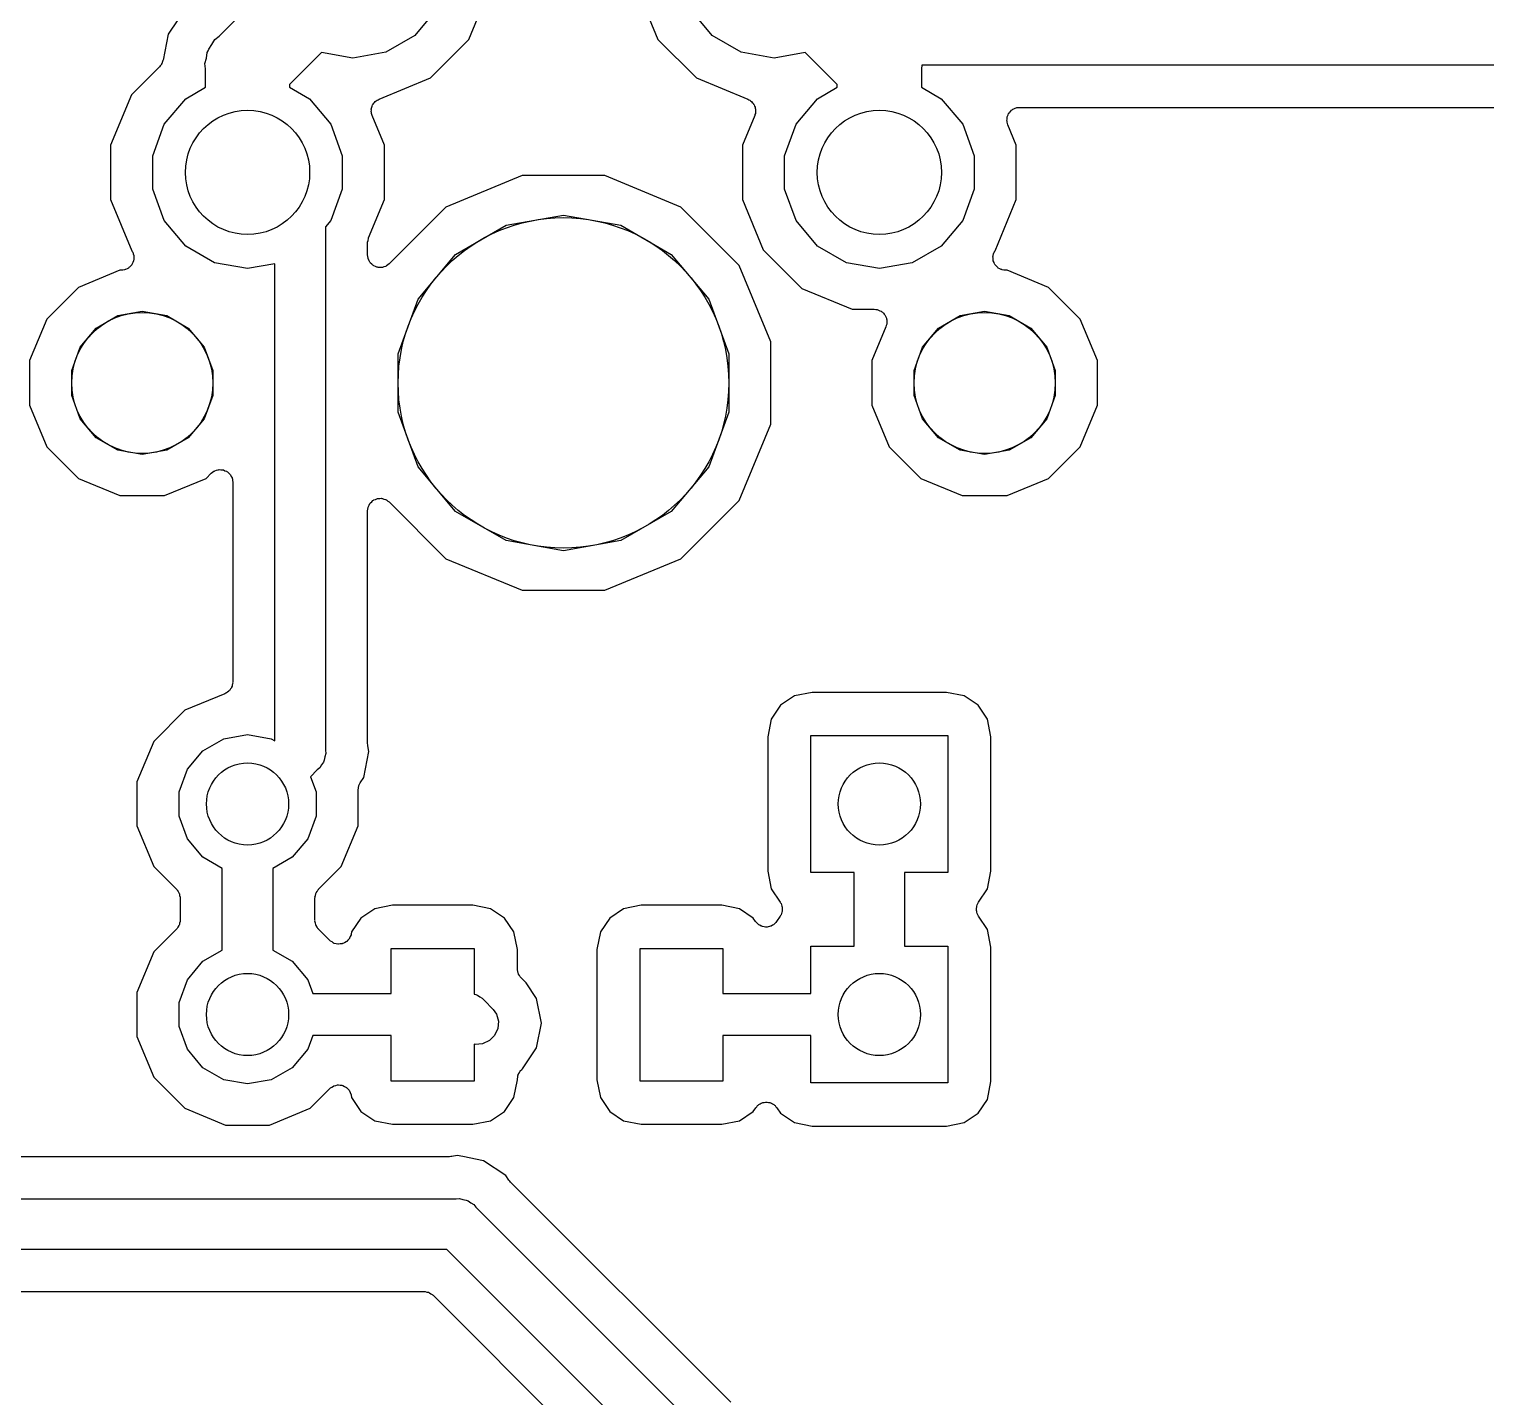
# Model space of a CAD drawing. Extents: x 24 to 196, y -189 to -31.
# Drawn here: x 142.15 to 159.71, y -76.06 to -59.56 of the extents above; entities that cross this region are included whole.
import ezdxf

# ---------------------------------------------------------------- set-up
doc = ezdxf.new("R2010")
doc.units = 0
doc.header["$MEASUREMENT"] = 0
doc.layers.add('BLACK', color=7, linetype='CONTINUOUS')

msp = doc.modelspace()

# ---------------------------------------------------------------- linework, layer by layer
at = {"layer": 'BLACK', "linetype": 'CONTINUOUS'}
for p, q in [((144.436, -59.6428), (144.967, -59.1127)), ((147.45, -59.6829), (147.701, -59.0761)), ((149.479, -59.0761), (149.73, -59.6829)), ((144.048, -59.2852), (143.823, -59.6212)), ((147.055, -59.328), (146.796, -59.6368)), ((150.384, -59.6368), (150.125, -59.328)), ((143.823, -59.6212), (143.761, -59.9323)), ((144.351, -59.7445), (144.385, -59.6861)), ((144.385, -59.6861), (144.436, -59.6428)), ((146.796, -59.6368), (146.447, -59.8383)), ((146.985, -60.1473), (147.45, -59.6829)), ((149.73, -59.6829), (150.195, -60.1473)), ((150.733, -59.8383), (150.384, -59.6368)), ((144.266, -59.9727), (144.284, -59.9076)), ((144.284, -59.9076), (144.295, -59.8412)), ((144.295, -59.8412), (144.307, -59.8216)), ((144.307, -59.8216), (144.312, -59.7997)), ((144.312, -59.7997), (144.351, -59.7445)), ((145.674, -59.842), (145.288, -60.2281)), ((146.05, -59.9083), (145.674, -59.842)), ((146.447, -59.8383), (146.05, -59.9083)), ((151.13, -59.9083), (150.733, -59.8383)), ((151.506, -59.842), (151.13, -59.9083)), ((151.892, -60.2281), (151.506, -59.842)), ((143.719, -60.0142), (143.38, -60.3524)), ((143.728, -60.0009), (143.719, -60.0142)), ((143.729, -59.9991), (143.728, -60.0005)), ((143.728, -60.0005), (143.728, -60.0009)), ((143.741, -59.9855), (143.729, -59.9991)), ((143.744, -59.9777), (143.741, -59.9855)), ((143.749, -59.9708), (143.744, -59.9777)), ((143.752, -59.9597), (143.749, -59.9708)), ((143.755, -59.9547), (143.752, -59.9597)), ((143.756, -59.9466), (143.755, -59.9547)), ((143.76, -59.9362), (143.756, -59.9466)), ((143.761, -59.9323), (143.76, -59.9362)), ((144.272, -60.0398), (144.266, -59.9727)), ((144.272, -60.2611), (144.272, -60.0398)), ((152.912, -59.9948), (152.908, -60.0398)), ((152.908, -60.0398), (152.908, -60.2611)), ((171.679, -59.9948), (152.912, -59.9948)), ((145.288, -60.2281), (145.288, -60.2611)), ((146.366, -60.4038), (146.985, -60.1473)), ((150.195, -60.1473), (150.814, -60.4038)), ((151.892, -60.2611), (151.892, -60.2281)), ((143.38, -60.3524), (143.129, -60.9593)), ((143.775, -60.7073), (144.034, -60.3986)), ((144.034, -60.3986), (144.272, -60.2611)), ((145.288, -60.2611), (145.526, -60.3986)), ((145.526, -60.3986), (145.785, -60.7073)), ((146.313, -60.4429), (146.321, -60.4323)), ((146.321, -60.4323), (146.333, -60.4251)), ((146.333, -60.4251), (146.342, -60.4161)), ((146.342, -60.4161), (146.355, -60.411)), ((146.355, -60.411), (146.366, -60.4038)), ((150.814, -60.4038), (150.825, -60.411)), ((150.825, -60.411), (150.838, -60.4161)), ((150.838, -60.4161), (150.847, -60.4251)), ((150.847, -60.4251), (150.859, -60.4323)), ((150.859, -60.4323), (150.867, -60.4429)), ((151.395, -60.7073), (151.654, -60.3986)), ((151.654, -60.3986), (151.892, -60.2611)), ((152.908, -60.2611), (153.146, -60.3986)), ((153.146, -60.3986), (153.405, -60.7073)), ((146.272, -60.5513), (146.274, -60.5381)), ((146.275, -60.5643), (146.272, -60.5513)), ((146.273, -60.5247), (146.277, -60.512)), ((146.274, -60.5381), (146.273, -60.5247)), ((146.275, -60.5776), (146.275, -60.5643)), ((146.281, -60.5899), (146.275, -60.5776)), ((146.277, -60.512), (146.279, -60.4988)), ((146.279, -60.4988), (146.285, -60.487)), ((146.283, -60.603), (146.281, -60.5899)), ((146.431, -60.9593), (146.283, -60.603)), ((146.285, -60.487), (146.289, -60.4743)), ((146.289, -60.4743), (146.297, -60.4637)), ((146.297, -60.4637), (146.303, -60.4519)), ((146.303, -60.4519), (146.313, -60.4429)), ((150.897, -60.603), (150.749, -60.9593)), ((150.867, -60.4429), (150.877, -60.4519)), ((150.877, -60.4519), (150.883, -60.4637)), ((150.883, -60.4637), (150.891, -60.4743)), ((150.891, -60.4743), (150.895, -60.487)), ((150.895, -60.487), (150.901, -60.4988)), ((150.899, -60.5899), (150.897, -60.603)), ((150.905, -60.5776), (150.899, -60.5899)), ((150.901, -60.4988), (150.903, -60.512)), ((150.903, -60.512), (150.907, -60.5247)), ((150.908, -60.5513), (150.905, -60.5643)), ((150.905, -60.5643), (150.905, -60.5776)), ((150.907, -60.5247), (150.906, -60.5381)), ((150.906, -60.5381), (150.908, -60.5513)), ((153.943, -60.6193), (153.945, -60.6094)), ((153.945, -60.6094), (153.952, -60.5946)), ((153.952, -60.5946), (153.958, -60.579)), ((153.958, -60.579), (153.964, -60.5713)), ((153.964, -60.5713), (153.969, -60.5624)), ((153.969, -60.5624), (153.981, -60.5512)), ((153.981, -60.5512), (153.992, -60.5385)), ((153.992, -60.5385), (154.001, -60.5334)), ((154.001, -60.5334), (154.008, -60.5267)), ((154.008, -60.5267), (154.023, -60.5203)), ((154.023, -60.5203), (154.038, -60.512)), ((154.038, -60.512), (154.048, -60.5102)), ((154.048, -60.5102), (154.057, -60.5064)), ((154.057, -60.5064), (154.074, -60.5057)), ((154.074, -60.5057), (154.09, -60.5028)), ((154.09, -60.5028), (163.82, -60.5028)), ((143.637, -61.0861), (143.775, -60.7073)), ((145.785, -60.7073), (145.923, -61.0861)), ((151.257, -61.0861), (151.395, -60.7073)), ((153.405, -60.7073), (153.543, -61.0861)), ((153.938, -60.6618), (153.94, -60.6454)), ((153.94, -60.6716), (153.938, -60.6618)), ((153.94, -60.6287), (153.943, -60.6193)), ((153.94, -60.6454), (153.94, -60.6287)), ((153.94, -60.6817), (153.94, -60.6716)), ((153.946, -60.6973), (153.94, -60.6817)), ((153.949, -60.7135), (153.946, -60.6973)), ((154.051, -60.9593), (153.949, -60.7135)), ((143.129, -60.9593), (143.129, -61.6161)), ((146.431, -61.6161), (146.431, -60.9593)), ((150.749, -60.9593), (150.749, -61.6161)), ((154.051, -61.6161), (154.051, -60.9593)), ((143.637, -61.4892), (143.637, -61.0861)), ((145.923, -61.0861), (145.923, -61.4892)), ((151.257, -61.4892), (151.257, -61.0861)), ((153.543, -61.0861), (153.543, -61.4892)), ((143.775, -61.868), (143.637, -61.4892)), ((145.923, -61.4892), (145.785, -61.868)), ((148.092, -61.3258), (147.173, -61.7067)), ((149.088, -61.3258), (148.092, -61.3258)), ((150.007, -61.7067), (149.088, -61.3258)), ((151.395, -61.868), (151.257, -61.4892)), ((153.543, -61.4892), (153.405, -61.868)), ((143.129, -61.6161), (143.385, -62.2336)), ((146.239, -62.0786), (146.431, -61.6161)), ((150.749, -61.6161), (151, -62.2229)), ((153.795, -62.2336), (154.051, -61.6161)), ((147.173, -61.7067), (146.488, -62.3915)), ((147.898, -61.9251), (148.59, -61.803)), ((148.59, -61.803), (149.282, -61.9251)), ((150.711, -62.4104), (150.007, -61.7067)), ((144.034, -62.1768), (143.775, -61.868)), ((145.785, -61.868), (145.72, -61.9458)), ((145.72, -61.9458), (145.72, -68.2594)), ((147.289, -62.2767), (147.898, -61.9251)), ((149.282, -61.9251), (149.891, -62.2767)), ((151.654, -62.1768), (151.395, -61.868)), ((153.405, -61.868), (153.146, -62.1768)), ((144.383, -62.3783), (144.034, -62.1768)), ((146.228, -62.1303), (146.233, -62.1077)), ((146.228, -62.1336), (146.228, -62.1303)), ((146.228, -62.1369), (146.228, -62.1336)), ((146.228, -62.2837), (146.228, -62.1369)), ((146.233, -62.1077), (146.237, -62.0848)), ((146.237, -62.0848), (146.239, -62.0819)), ((146.239, -62.0819), (146.239, -62.0786)), ((152.003, -62.3783), (151.654, -62.1768)), ((153.146, -62.1768), (152.797, -62.3783)), ((143.385, -62.2336), (143.39, -62.2402)), ((143.39, -62.2402), (143.393, -62.2465)), ((143.393, -62.2465), (143.396, -62.252)), ((143.396, -62.252), (143.402, -62.2712)), ((143.406, -62.3558), (143.397, -62.3738)), ((143.402, -62.2712), (143.408, -62.2899)), ((143.408, -62.3428), (143.406, -62.3491)), ((143.406, -62.3491), (143.406, -62.3558)), ((143.408, -62.2899), (143.408, -62.2966)), ((143.408, -62.2966), (143.41, -62.3031)), ((143.41, -62.3031), (143.408, -62.3229)), ((143.408, -62.3229), (143.408, -62.3428)), ((146.231, -62.3033), (146.228, -62.2837)), ((146.233, -62.3232), (146.231, -62.3033)), ((146.236, -62.3292), (146.233, -62.3232)), ((146.237, -62.3358), (146.236, -62.3292)), ((146.247, -62.3531), (146.237, -62.3358)), ((146.255, -62.3711), (146.247, -62.3531)), ((146.837, -62.8153), (147.289, -62.2767)), ((149.891, -62.2767), (150.343, -62.8153)), ((151, -62.2229), (151.465, -62.6873)), ((153.77, -62.3031), (153.772, -62.2966)), ((153.772, -62.3229), (153.77, -62.3031)), ((153.772, -62.2899), (153.778, -62.2712)), ((153.772, -62.2966), (153.772, -62.2899)), ((153.772, -62.3428), (153.772, -62.3229)), ((153.774, -62.3491), (153.772, -62.3428)), ((153.774, -62.3558), (153.774, -62.3491)), ((153.783, -62.3738), (153.774, -62.3558)), ((153.778, -62.2712), (153.784, -62.252)), ((153.784, -62.252), (153.787, -62.2465)), ((153.787, -62.2465), (153.79, -62.2402)), ((153.79, -62.2402), (153.795, -62.2336)), ((143.24, -62.4688), (142.74, -62.6756)), ((143.258, -62.4688), (143.24, -62.4688)), ((143.278, -62.4653), (143.258, -62.4688)), ((143.298, -62.4636), (143.278, -62.4653)), ((143.304, -62.4607), (143.298, -62.4636)), ((143.31, -62.4596), (143.304, -62.4607)), ((143.328, -62.4496), (143.31, -62.4596)), ((143.346, -62.4412), (143.328, -62.4496)), ((143.35, -62.4365), (143.346, -62.4412)), ((143.356, -62.4331), (143.35, -62.4365)), ((143.369, -62.4179), (143.356, -62.4331)), ((143.383, -62.4038), (143.369, -62.4179)), ((143.386, -62.3977), (143.383, -62.4038)), ((143.39, -62.3926), (143.386, -62.3977)), ((143.397, -62.3738), (143.39, -62.3926)), ((144.78, -62.4483), (144.383, -62.3783)), ((145.11, -62.3901), (144.78, -62.4483)), ((145.11, -68.1451), (145.11, -62.3901)), ((146.26, -62.3759), (146.255, -62.3711)), ((146.263, -62.3817), (146.26, -62.3759)), ((146.279, -62.3945), (146.263, -62.3817)), ((146.293, -62.4086), (146.279, -62.3945)), ((146.299, -62.4114), (146.293, -62.4086)), ((146.304, -62.4157), (146.299, -62.4114)), ((146.323, -62.4225), (146.304, -62.4157)), ((146.341, -62.4309), (146.323, -62.4225)), ((146.347, -62.4315), (146.341, -62.4309)), ((146.354, -62.4338), (146.347, -62.4315)), ((146.374, -62.4338), (146.354, -62.4338)), ((146.393, -62.4355), (146.374, -62.4338)), ((146.4, -62.4338), (146.393, -62.4355)), ((146.407, -62.4338), (146.4, -62.4338)), ((146.425, -62.427), (146.407, -62.4338)), ((146.445, -62.4218), (146.425, -62.427)), ((146.45, -62.418), (146.445, -62.4218)), ((146.456, -62.4157), (146.45, -62.418)), ((146.472, -62.4029), (146.456, -62.4157)), ((146.488, -62.3915), (146.472, -62.4029)), ((151.092, -63.33), (150.711, -62.4104)), ((152.4, -62.4483), (152.003, -62.3783)), ((152.797, -62.3783), (152.4, -62.4483)), ((153.79, -62.3926), (153.783, -62.3738)), ((153.794, -62.3977), (153.79, -62.3926)), ((153.797, -62.4038), (153.794, -62.3977)), ((153.811, -62.4179), (153.797, -62.4038)), ((153.824, -62.4331), (153.811, -62.4179)), ((153.83, -62.4365), (153.824, -62.4331)), ((153.834, -62.4412), (153.83, -62.4365)), ((153.852, -62.4496), (153.834, -62.4412)), ((153.87, -62.4596), (153.852, -62.4496)), ((153.876, -62.4607), (153.87, -62.4596)), ((153.882, -62.4636), (153.876, -62.4607)), ((153.902, -62.4653), (153.882, -62.4636)), ((153.922, -62.4688), (153.902, -62.4653)), ((153.94, -62.4688), (153.922, -62.4688)), ((154.44, -62.6756), (153.94, -62.4688)), ((142.74, -62.6756), (142.358, -63.0579)), ((151.465, -62.6873), (152.072, -62.9387)), ((154.822, -63.0579), (154.44, -62.6756)), ((146.596, -63.4761), (146.837, -62.8153)), ((150.343, -62.8153), (150.584, -63.4761)), ((142.358, -63.0579), (142.151, -63.5574)), ((142.955, -63.1658), (143.214, -63.0157)), ((143.214, -63.0157), (143.51, -62.9636)), ((143.51, -62.9636), (143.806, -63.0157)), ((143.806, -63.0157), (144.065, -63.1658)), ((152.072, -62.9387), (152.339, -62.9387)), ((152.339, -62.9387), (152.356, -62.9415)), ((152.356, -62.9415), (152.372, -62.9423)), ((152.372, -62.9423), (152.382, -62.9461)), ((152.382, -62.9461), (152.391, -62.9479)), ((152.391, -62.9479), (152.406, -62.9562)), ((152.406, -62.9562), (152.421, -62.9625)), ((152.421, -62.9625), (152.429, -62.9693)), ((152.429, -62.9693), (152.437, -62.9743)), ((152.437, -62.9743), (152.448, -62.9871)), ((152.448, -62.9871), (152.46, -62.9983)), ((152.46, -62.9983), (152.465, -63.0072)), ((152.465, -63.0072), (152.471, -63.0149)), ((152.471, -63.0149), (152.477, -63.0305)), ((152.477, -63.0305), (152.485, -63.0452)), ((152.485, -63.0452), (152.486, -63.0552)), ((152.486, -63.0552), (152.489, -63.0646)), ((152.489, -63.0646), (152.489, -63.0812)), ((153.115, -63.1658), (153.374, -63.0157)), ((153.374, -63.0157), (153.67, -62.9636)), ((153.67, -62.9636), (153.966, -63.0157)), ((153.966, -63.0157), (154.225, -63.1658)), ((155.029, -63.5574), (154.822, -63.0579)), ((142.762, -63.3956), (142.955, -63.1658)), ((144.065, -63.1658), (144.258, -63.3956)), ((152.48, -63.1494), (152.311, -63.5574)), ((152.484, -63.1332), (152.48, -63.1494)), ((152.489, -63.1175), (152.484, -63.1332)), ((152.489, -63.0812), (152.492, -63.0977)), ((152.492, -63.0977), (152.489, -63.1075)), ((152.489, -63.1075), (152.489, -63.1175)), ((152.922, -63.3956), (153.115, -63.1658)), ((154.225, -63.1658), (154.418, -63.3956)), ((142.659, -63.6776), (142.762, -63.3956)), ((144.258, -63.3956), (144.361, -63.6776)), ((151.092, -64.3253), (151.092, -63.33)), ((152.819, -63.6776), (152.922, -63.3956)), ((154.418, -63.3956), (154.521, -63.6776)), ((142.151, -63.5574), (142.151, -64.098)), ((146.596, -64.1792), (146.596, -63.4761)), ((150.584, -63.4761), (150.584, -64.1792)), ((152.311, -63.5574), (152.311, -64.098)), ((155.029, -64.098), (155.029, -63.5574)), ((142.659, -63.9777), (142.659, -63.6776)), ((144.361, -63.6776), (144.361, -63.9777)), ((152.819, -63.9777), (152.819, -63.6776)), ((154.521, -63.6776), (154.521, -63.9777)), ((142.151, -64.098), (142.358, -64.5974)), ((142.762, -64.2597), (142.659, -63.9777)), ((144.361, -63.9777), (144.258, -64.2597)), ((152.311, -64.098), (152.518, -64.5974)), ((152.922, -64.2597), (152.819, -63.9777)), ((154.521, -63.9777), (154.418, -64.2597)), ((154.822, -64.5974), (155.029, -64.098)), ((142.955, -64.4895), (142.762, -64.2597)), ((144.258, -64.2597), (144.065, -64.4895)), ((146.837, -64.84), (146.596, -64.1792)), ((150.584, -64.1792), (150.343, -64.84)), ((153.115, -64.4895), (152.922, -64.2597)), ((154.418, -64.2597), (154.225, -64.4895)), ((150.711, -65.2449), (151.092, -64.3253)), ((142.358, -64.5974), (142.74, -64.9797)), ((143.214, -64.6396), (142.955, -64.4895)), ((143.51, -64.6917), (143.214, -64.6396)), ((143.806, -64.6396), (143.51, -64.6917)), ((144.065, -64.4895), (143.806, -64.6396)), ((152.518, -64.5974), (152.9, -64.9797)), ((153.374, -64.6396), (153.115, -64.4895)), ((153.67, -64.6917), (153.374, -64.6396)), ((153.966, -64.6396), (153.67, -64.6917)), ((154.225, -64.4895), (153.966, -64.6396)), ((154.44, -64.9797), (154.822, -64.5974)), ((142.74, -64.9797), (143.24, -65.1866)), ((143.78, -65.1866), (144.28, -64.9797)), ((144.28, -64.9797), (144.342, -64.9174)), ((144.342, -64.9174), (144.358, -64.906)), ((144.358, -64.906), (144.374, -64.8932)), ((144.374, -64.8932), (144.38, -64.8909)), ((144.38, -64.8909), (144.385, -64.887)), ((144.385, -64.887), (144.405, -64.8819)), ((144.405, -64.8819), (144.423, -64.8751)), ((144.423, -64.8751), (144.43, -64.8751)), ((144.43, -64.8751), (144.437, -64.8733)), ((144.437, -64.8733), (144.456, -64.8751)), ((144.456, -64.8751), (144.476, -64.8751)), ((144.476, -64.8751), (144.483, -64.8774)), ((144.483, -64.8774), (144.489, -64.878)), ((144.489, -64.878), (144.507, -64.8864)), ((144.507, -64.8864), (144.526, -64.8932)), ((144.526, -64.8932), (144.531, -64.8975)), ((144.531, -64.8975), (144.537, -64.9003)), ((144.537, -64.9003), (144.551, -64.9144)), ((144.551, -64.9144), (144.567, -64.9272)), ((144.567, -64.9272), (144.57, -64.933)), ((144.57, -64.933), (144.575, -64.9377)), ((144.575, -64.9377), (144.583, -64.9558)), ((144.583, -64.9558), (144.593, -64.973)), ((144.593, -64.973), (144.594, -64.9796)), ((144.594, -64.9796), (144.597, -64.9857)), ((144.597, -64.9857), (144.599, -65.0056)), ((147.289, -65.3786), (146.837, -64.84)), ((150.343, -64.84), (149.891, -65.3786)), ((152.9, -64.9797), (153.4, -65.1866)), ((153.94, -65.1866), (154.44, -64.9797)), ((144.599, -65.0056), (144.602, -65.0252)), ((144.602, -65.0252), (144.602, -67.4361)), ((143.24, -65.1866), (143.78, -65.1866)), ((146.228, -65.3716), (146.231, -65.352)), ((146.231, -65.352), (146.233, -65.3322)), ((146.233, -65.3322), (146.236, -65.3261)), ((146.236, -65.3261), (146.237, -65.3195)), ((146.237, -65.3195), (146.247, -65.3022)), ((146.247, -65.3022), (146.255, -65.2842)), ((146.255, -65.2842), (146.26, -65.2795)), ((146.26, -65.2795), (146.263, -65.2736)), ((146.263, -65.2736), (146.279, -65.2608)), ((146.279, -65.2608), (146.293, -65.2468)), ((146.293, -65.2468), (146.299, -65.2439)), ((146.299, -65.2439), (146.304, -65.2396)), ((146.304, -65.2396), (146.323, -65.2328)), ((146.323, -65.2328), (146.341, -65.2244)), ((146.341, -65.2244), (146.347, -65.2238)), ((146.347, -65.2238), (146.354, -65.2215)), ((146.354, -65.2215), (146.374, -65.2215)), ((146.374, -65.2215), (146.393, -65.2198)), ((146.393, -65.2198), (146.4, -65.2215)), ((146.4, -65.2215), (146.407, -65.2215)), ((146.407, -65.2215), (146.425, -65.2283)), ((146.425, -65.2283), (146.445, -65.2335)), ((146.445, -65.2335), (146.45, -65.2373)), ((146.45, -65.2373), (146.456, -65.2396)), ((146.456, -65.2396), (146.472, -65.2524)), ((146.472, -65.2524), (146.488, -65.2638)), ((146.488, -65.2638), (147.173, -65.9487)), ((150.007, -65.9487), (150.711, -65.2449)), ((153.4, -65.1866), (153.94, -65.1866)), ((146.228, -68.1776), (146.228, -65.3716)), ((147.898, -65.7302), (147.289, -65.3786)), ((149.891, -65.3786), (149.282, -65.7302)), ((148.59, -65.8523), (147.898, -65.7302)), ((149.282, -65.7302), (148.59, -65.8523)), ((147.173, -65.9487), (148.092, -66.3296)), ((149.088, -66.3296), (150.007, -65.9487)), ((148.092, -66.3296), (149.088, -66.3296)), ((144.601, -67.456), (144.596, -67.4719)), ((144.602, -67.4361), (144.6, -67.446)), ((144.6, -67.446), (144.601, -67.456)), ((144.508, -67.5769), (144.025, -67.7772)), ((144.517, -67.5715), (144.508, -67.5769)), ((144.526, -67.5681), (144.517, -67.5715)), ((144.539, -67.5574), (144.526, -67.5681)), ((144.553, -67.5485), (144.539, -67.5574)), ((144.559, -67.5405), (144.553, -67.5485)), ((144.567, -67.5341), (144.559, -67.5405)), ((144.575, -67.5197), (144.567, -67.5341)), ((144.585, -67.5065), (144.575, -67.5197)), ((144.588, -67.4969), (144.585, -67.5065)), ((144.593, -67.4882), (144.588, -67.4969)), ((144.596, -67.4719), (144.593, -67.4882)), ((151.376, -67.6036), (151.208, -67.7159)), ((151.59, -67.5612), (151.376, -67.6036)), ((153.21, -67.5612), (151.59, -67.5612)), ((153.424, -67.6036), (153.21, -67.5612)), ((153.592, -67.7159), (153.424, -67.6036)), ((144.025, -67.7772), (143.65, -68.1523)), ((151.208, -67.7159), (151.096, -67.8839)), ((153.704, -67.8839), (153.592, -67.7159)), ((151.096, -67.8839), (151.054, -68.0972)), ((153.746, -68.0972), (153.704, -67.8839)), ((143.65, -68.1523), (143.446, -68.6424)), ((144.241, -68.2655), (144.493, -68.12)), ((144.493, -68.12), (144.78, -68.0694)), ((144.78, -68.0694), (145.067, -68.12)), ((145.067, -68.12), (145.11, -68.1451)), ((151.054, -68.0972), (151.054, -69.7181)), ((151.575, -69.7332), (151.575, -68.0822)), ((151.575, -68.0822), (153.225, -68.0822)), ((153.225, -68.0822), (153.225, -69.7332)), ((153.746, -69.7181), (153.746, -68.0972)), ((144.054, -68.4885), (144.241, -68.2655)), ((145.713, -68.3387), (145.706, -68.3785)), ((145.723, -68.2996), (145.713, -68.3387)), ((145.72, -68.2594), (145.723, -68.2996)), ((146.181, -68.5898), (146.244, -68.2727)), ((146.23, -68.1924), (146.228, -68.1776)), ((146.231, -68.2073), (146.23, -68.1924)), ((146.244, -68.2727), (146.231, -68.2073)), ((143.954, -68.7621), (144.054, -68.4885)), ((145.621, -68.4976), (145.539, -68.5796)), ((145.652, -68.4716), (145.621, -68.4976)), ((145.672, -68.4366), (145.652, -68.4716)), ((145.696, -68.4035), (145.672, -68.4366)), ((145.699, -68.3903), (145.696, -68.4035)), ((145.706, -68.3785), (145.699, -68.3903)), ((143.446, -68.6424), (143.446, -69.1729)), ((145.539, -68.5796), (145.606, -68.7621)), ((146.118, -68.7003), (146.121, -68.6926)), ((146.121, -68.6926), (146.123, -68.6844)), ((146.123, -68.6844), (146.132, -68.6686)), ((146.132, -68.6686), (146.139, -68.6518)), ((146.139, -68.6518), (146.181, -68.5898)), ((143.954, -69.0532), (143.954, -68.7621)), ((145.606, -68.7621), (145.606, -69.0532)), ((146.113, -68.7365), (146.117, -68.7185)), ((146.113, -69.1729), (146.113, -68.7365)), ((146.117, -68.7185), (146.118, -68.7003)), ((143.446, -69.1729), (143.65, -69.663)), ((144.054, -69.3268), (143.954, -69.0532)), ((145.606, -69.0532), (145.506, -69.3268)), ((145.91, -69.663), (146.113, -69.1729)), ((144.241, -69.5498), (144.054, -69.3268)), ((145.506, -69.3268), (145.319, -69.5498)), ((144.475, -69.6849), (144.241, -69.5498)), ((145.319, -69.5498), (145.085, -69.6849)), ((143.65, -69.663), (143.923, -69.9361)), ((144.475, -70.6704), (144.475, -69.6849)), ((145.085, -69.6849), (145.085, -70.6704)), ((145.637, -69.9361), (145.91, -69.663)), ((151.054, -69.7181), (151.096, -69.9314)), ((152.095, -69.7332), (151.575, -69.7332)), ((152.095, -70.6222), (152.095, -69.7332)), ((153.225, -69.7332), (152.705, -69.7332)), ((152.705, -69.7332), (152.705, -70.6222)), ((153.704, -69.9314), (153.746, -69.7181)), ((143.923, -69.9361), (143.926, -69.9416)), ((143.926, -69.9416), (143.932, -69.9459)), ((143.932, -69.9459), (143.942, -69.9631)), ((143.942, -69.9631), (143.953, -69.9794)), ((143.953, -69.9794), (143.955, -69.9859)), ((143.955, -69.9859), (143.958, -69.9917)), ((143.958, -69.9917), (143.961, -70.0113)), ((143.961, -70.0113), (143.967, -70.0306)), ((143.967, -70.0306), (143.966, -70.0372)), ((143.966, -70.0372), (143.967, -70.0438)), ((143.967, -70.0438), (143.967, -70.3115)), ((145.593, -70.0306), (145.599, -70.0113)), ((145.594, -70.0372), (145.593, -70.0306)), ((145.593, -70.0438), (145.594, -70.0372)), ((145.593, -70.3115), (145.593, -70.0438)), ((145.599, -70.0113), (145.602, -69.9917)), ((145.602, -69.9917), (145.605, -69.9859)), ((145.605, -69.9859), (145.607, -69.9794)), ((145.607, -69.9794), (145.618, -69.9631)), ((145.618, -69.9631), (145.628, -69.9459)), ((145.628, -69.9459), (145.634, -69.9416)), ((145.634, -69.9416), (145.637, -69.9361)), ((151.096, -69.9314), (151.204, -70.093)), ((151.204, -70.093), (151.208, -70.1022)), ((153.592, -70.1022), (153.596, -70.093)), ((153.596, -70.093), (153.704, -69.9314)), ((146.316, -70.1717), (146.148, -70.284)), ((146.529, -70.1293), (146.316, -70.1717)), ((147.499, -70.1293), (146.529, -70.1293)), ((147.712, -70.1717), (147.499, -70.1293)), ((147.88, -70.284), (147.712, -70.1717)), ((149.316, -70.1717), (149.148, -70.284)), ((149.529, -70.1293), (149.316, -70.1717)), ((150.499, -70.1293), (149.529, -70.1293)), ((150.712, -70.1717), (150.499, -70.1293)), ((150.88, -70.284), (150.712, -70.1717)), ((151.204, -70.2623), (151.161, -70.3259)), ((151.208, -70.2531), (151.204, -70.2623)), ((151.208, -70.1022), (151.214, -70.1103)), ((151.214, -70.2451), (151.208, -70.2531)), ((151.214, -70.1103), (151.219, -70.1262)), ((151.219, -70.2291), (151.214, -70.2451)), ((151.219, -70.1262), (151.225, -70.1414)), ((151.225, -70.2139), (151.219, -70.2291)), ((151.225, -70.1414), (151.226, -70.1514)), ((151.226, -70.2039), (151.225, -70.2139)), ((151.226, -70.1514), (151.229, -70.1611)), ((151.229, -70.1943), (151.226, -70.2039)), ((151.229, -70.1611), (151.228, -70.1777)), ((151.228, -70.1777), (151.229, -70.1943)), ((153.571, -70.1611), (153.574, -70.1514)), ((153.572, -70.1777), (153.571, -70.1611)), ((153.571, -70.1943), (153.572, -70.1777)), ((153.574, -70.2039), (153.571, -70.1943)), ((153.574, -70.1514), (153.575, -70.1414)), ((153.575, -70.2139), (153.574, -70.2039)), ((153.575, -70.1414), (153.581, -70.1262)), ((153.581, -70.2291), (153.575, -70.2139)), ((153.581, -70.1262), (153.586, -70.1103)), ((153.586, -70.2451), (153.581, -70.2291)), ((153.586, -70.1103), (153.592, -70.1022)), ((153.592, -70.2532), (153.586, -70.2451)), ((153.596, -70.2623), (153.592, -70.2532)), ((153.704, -70.4239), (153.596, -70.2623)), ((143.923, -70.4192), (143.65, -70.6923)), ((143.926, -70.4137), (143.923, -70.4192)), ((143.932, -70.4094), (143.926, -70.4137)), ((143.941, -70.3922), (143.932, -70.4094)), ((143.953, -70.3759), (143.941, -70.3922)), ((143.955, -70.3694), (143.953, -70.3759)), ((143.958, -70.3636), (143.955, -70.3694)), ((143.961, -70.344), (143.958, -70.3636)), ((143.967, -70.3248), (143.961, -70.344)), ((143.967, -70.3115), (143.966, -70.3181)), ((143.966, -70.3181), (143.967, -70.3248)), ((145.594, -70.3181), (145.593, -70.3115)), ((145.593, -70.3248), (145.594, -70.3181)), ((145.599, -70.344), (145.593, -70.3248)), ((145.602, -70.3636), (145.599, -70.344)), ((145.605, -70.3694), (145.602, -70.3636)), ((145.607, -70.3759), (145.605, -70.3694)), ((145.618, -70.3922), (145.607, -70.3759)), ((145.628, -70.4094), (145.618, -70.3922)), ((145.634, -70.4137), (145.628, -70.4094)), ((145.637, -70.4192), (145.634, -70.4137)), ((145.773, -70.5549), (145.637, -70.4192)), ((146.148, -70.284), (146.035, -70.452)), ((147.992, -70.452), (147.88, -70.284)), ((149.148, -70.284), (149.035, -70.452)), ((150.908, -70.3259), (150.88, -70.284)), ((150.92, -70.3379), (150.908, -70.3259)), ((150.929, -70.3513), (150.92, -70.3379)), ((150.938, -70.3569), (150.929, -70.3513)), ((150.945, -70.3641), (150.938, -70.3569)), ((150.96, -70.3715), (150.945, -70.3641)), ((150.973, -70.3807), (150.96, -70.3715)), ((150.983, -70.3831), (150.973, -70.3807)), ((150.992, -70.3875), (150.983, -70.3831)), ((151.009, -70.3893), (150.992, -70.3875)), ((151.025, -70.3933), (151.009, -70.3893)), ((151.035, -70.3922), (151.025, -70.3933)), ((151.045, -70.3933), (151.035, -70.3922)), ((151.061, -70.3893), (151.045, -70.3933)), ((151.077, -70.3875), (151.061, -70.3893)), ((151.086, -70.3831), (151.077, -70.3875)), ((151.096, -70.3807), (151.086, -70.3831)), ((151.11, -70.3715), (151.096, -70.3807)), ((151.125, -70.3641), (151.11, -70.3715)), ((151.132, -70.3569), (151.125, -70.3641)), ((151.14, -70.3513), (151.132, -70.3569)), ((151.15, -70.3379), (151.14, -70.3513)), ((151.161, -70.3259), (151.15, -70.3379)), ((153.746, -70.6372), (153.704, -70.4239)), ((145.777, -70.5578), (145.773, -70.5549)), ((145.78, -70.5617), (145.777, -70.5578)), ((145.799, -70.5729), (145.78, -70.5617)), ((145.816, -70.5853), (145.799, -70.5729)), ((145.821, -70.5866), (145.816, -70.5853)), ((145.826, -70.5892), (145.821, -70.5866)), ((145.847, -70.5934), (145.826, -70.5892)), ((145.868, -70.599), (145.847, -70.5934)), ((145.873, -70.5985), (145.868, -70.599)), ((145.878, -70.5995), (145.873, -70.5985)), ((145.899, -70.5962), (145.878, -70.5995)), ((145.92, -70.5943), (145.899, -70.5962)), ((145.925, -70.5922), (145.92, -70.5943)), ((145.93, -70.5914), (145.925, -70.5922)), ((145.949, -70.5811), (145.93, -70.5914)), ((145.968, -70.572), (145.949, -70.5811)), ((145.972, -70.5684), (145.968, -70.572)), ((145.976, -70.566), (145.972, -70.5684)), ((145.99, -70.5498), (145.976, -70.566)), ((146.006, -70.5345), (145.99, -70.5498)), ((146.008, -70.53), (146.006, -70.5345)), ((146.011, -70.5262), (146.008, -70.53)), ((146.019, -70.5061), (146.011, -70.5262)), ((146.028, -70.4866), (146.019, -70.5061)), ((146.029, -70.4816), (146.028, -70.4866)), ((146.03, -70.4769), (146.029, -70.4816)), ((146.035, -70.452), (146.03, -70.4769)), ((148.035, -70.6652), (147.992, -70.452)), ((149.035, -70.452), (148.993, -70.6652)), ((151.575, -71.1937), (151.575, -70.6222)), ((151.575, -70.6222), (152.095, -70.6222)), ((152.705, -70.6222), (153.225, -70.6222)), ((153.225, -70.6222), (153.225, -72.2732)), ((143.65, -70.6923), (143.446, -71.1824)), ((144.241, -70.8055), (144.475, -70.6704)), ((145.085, -70.6704), (145.319, -70.8055)), ((146.514, -71.1937), (146.514, -70.6502)), ((146.514, -70.6502), (147.514, -70.6502)), ((147.514, -70.6502), (147.514, -71.202)), ((148.035, -70.8972), (148.035, -70.6652)), ((148.993, -70.6652), (148.993, -72.2352)), ((149.514, -72.2502), (149.514, -70.6502)), ((149.514, -70.6502), (150.514, -70.6502)), ((150.514, -70.6502), (150.514, -71.1937)), ((153.746, -72.2581), (153.746, -70.6372)), ((144.054, -71.0285), (144.241, -70.8055)), ((145.319, -70.8055), (145.506, -71.0285)), ((148.036, -70.9038), (148.035, -70.8972)), ((148.035, -70.9105), (148.036, -70.9038)), ((148.04, -70.9297), (148.035, -70.9105)), ((148.044, -70.9493), (148.04, -70.9297)), ((148.047, -70.9551), (148.044, -70.9493)), ((148.049, -70.9616), (148.047, -70.9551)), ((148.06, -70.9779), (148.049, -70.9616)), ((143.954, -71.3021), (144.054, -71.0285)), ((145.506, -71.0285), (145.566, -71.1937)), ((148.07, -70.9951), (148.06, -70.9779)), ((148.076, -70.9995), (148.07, -70.9951)), ((148.079, -71.0049), (148.076, -70.9995)), ((148.14, -71.0661), (148.079, -71.0049)), ((148.266, -71.2545), (148.14, -71.0661)), ((143.446, -71.1824), (143.446, -71.7129)), ((143.954, -71.5932), (143.954, -71.3021)), ((145.566, -71.1937), (146.514, -71.1937)), ((147.514, -71.202), (147.533, -71.2053)), ((147.533, -71.2053), (147.543, -71.211)), ((147.543, -71.211), (147.553, -71.2139)), ((147.553, -71.2139), (147.581, -71.2332)), ((147.581, -71.2332), (147.61, -71.2501)), ((147.61, -71.2501), (147.632, -71.2759)), ((147.632, -71.2759), (147.744, -71.3879)), ((148.326, -71.5518), (148.266, -71.2545)), ((150.514, -71.1937), (151.575, -71.1937)), ((147.744, -71.3879), (147.782, -71.4428)), ((147.782, -71.4428), (147.806, -71.5293)), ((144.054, -71.8668), (143.954, -71.5932)), ((147.798, -71.6186), (147.76, -71.6997)), ((147.806, -71.5293), (147.798, -71.6186)), ((148.266, -71.8491), (148.326, -71.5518)), ((143.446, -71.7129), (143.65, -72.203)), ((145.566, -71.7017), (145.506, -71.8668)), ((146.514, -71.7017), (145.566, -71.7017)), ((146.514, -72.2502), (146.514, -71.7017)), ((147.526, -71.8087), (147.514, -71.8054)), ((147.514, -71.8054), (147.514, -72.2502)), ((147.615, -71.8009), (147.526, -71.8087)), ((147.697, -71.7631), (147.615, -71.8009)), ((147.76, -71.6997), (147.697, -71.7631)), ((148.096, -72.1048), (148.266, -71.8491)), ((151.575, -71.7017), (150.514, -71.7017)), ((150.514, -71.7017), (150.514, -72.2502)), ((151.575, -72.2732), (151.575, -71.7017)), ((144.241, -72.0898), (144.054, -71.8668)), ((145.506, -71.8668), (145.319, -72.0898)), ((143.65, -72.203), (144.025, -72.5781)), ((144.493, -72.2353), (144.241, -72.0898)), ((145.319, -72.0898), (145.067, -72.2353)), ((148.035, -72.2249), (148.038, -72.2037)), ((148.038, -72.2037), (148.041, -72.1822)), ((148.041, -72.1822), (148.043, -72.1777)), ((148.043, -72.1777), (148.044, -72.1728)), ((148.044, -72.1728), (148.055, -72.1541)), ((148.055, -72.1541), (148.064, -72.1348)), ((148.064, -72.1348), (148.068, -72.1313)), ((148.068, -72.1313), (148.07, -72.1269)), ((148.07, -72.1269), (148.087, -72.1131)), ((148.087, -72.1131), (148.096, -72.1048)), ((144.78, -72.2859), (144.493, -72.2353)), ((145.067, -72.2353), (144.78, -72.2859)), ((145.535, -72.5781), (145.772, -72.3413)), ((145.772, -72.3413), (145.776, -72.3384)), ((145.776, -72.3384), (145.78, -72.3344)), ((145.78, -72.3344), (145.798, -72.3233)), ((145.798, -72.3233), (145.816, -72.3109)), ((145.816, -72.3109), (145.82, -72.3096)), ((145.82, -72.3096), (145.825, -72.307)), ((145.825, -72.307), (145.846, -72.3028)), ((145.846, -72.3028), (145.867, -72.2972)), ((145.867, -72.2972), (145.872, -72.2976)), ((145.872, -72.2976), (145.877, -72.2967)), ((145.877, -72.2967), (145.898, -72.2999)), ((145.898, -72.2999), (145.919, -72.3018)), ((145.919, -72.3018), (145.924, -72.304)), ((145.924, -72.304), (145.929, -72.3047)), ((145.929, -72.3047), (145.948, -72.3151)), ((145.948, -72.3151), (145.967, -72.3242)), ((145.967, -72.3242), (145.971, -72.3278)), ((145.971, -72.3278), (145.975, -72.3302)), ((145.975, -72.3302), (145.99, -72.3464)), ((145.99, -72.3464), (146.005, -72.3616)), ((146.005, -72.3616), (146.007, -72.3662)), ((146.007, -72.3662), (146.01, -72.37)), ((146.01, -72.37), (146.018, -72.3901)), ((147.514, -72.2502), (146.514, -72.2502)), ((147.992, -72.4484), (148.035, -72.2352)), ((148.035, -72.2352), (148.035, -72.2249)), ((148.993, -72.2352), (149.035, -72.4484)), ((150.514, -72.2502), (149.514, -72.2502)), ((153.225, -72.2732), (151.575, -72.2732)), ((153.704, -72.4714), (153.746, -72.2581)), ((146.018, -72.3901), (146.027, -72.4096)), ((146.027, -72.4096), (146.028, -72.4146)), ((146.028, -72.4146), (146.029, -72.4193)), ((146.029, -72.4193), (146.035, -72.4484)), ((146.035, -72.4484), (146.148, -72.6164)), ((147.88, -72.6164), (147.992, -72.4484)), ((149.035, -72.4484), (149.148, -72.6164)), ((150.921, -72.56), (150.931, -72.5466)), ((150.931, -72.5466), (150.939, -72.541)), ((150.939, -72.541), (150.946, -72.5337)), ((150.946, -72.5337), (150.961, -72.5264)), ((150.961, -72.5264), (150.975, -72.5172)), ((150.975, -72.5172), (150.985, -72.5148)), ((150.985, -72.5148), (150.994, -72.5103)), ((150.994, -72.5103), (151.01, -72.5085)), ((151.01, -72.5085), (151.027, -72.5046)), ((151.027, -72.5046), (151.036, -72.5057)), ((151.036, -72.5057), (151.046, -72.5046)), ((151.046, -72.5046), (151.063, -72.5085)), ((151.063, -72.5085), (151.079, -72.5103)), ((151.079, -72.5103), (151.088, -72.5148)), ((151.088, -72.5148), (151.098, -72.5172)), ((151.098, -72.5172), (151.112, -72.5264)), ((151.112, -72.5264), (151.127, -72.5337)), ((151.127, -72.5337), (151.134, -72.541)), ((151.134, -72.541), (151.142, -72.5466)), ((151.142, -72.5466), (151.152, -72.56)), ((153.592, -72.6394), (153.704, -72.4714)), ((144.025, -72.5781), (144.515, -72.7812)), ((145.045, -72.7812), (145.535, -72.5781)), ((146.148, -72.6164), (146.316, -72.7287)), ((146.316, -72.7287), (146.529, -72.7711)), ((147.499, -72.7711), (147.712, -72.7287)), ((147.712, -72.7287), (147.88, -72.6164)), ((149.148, -72.6164), (149.316, -72.7287)), ((149.316, -72.7287), (149.529, -72.7711)), ((150.499, -72.7711), (150.712, -72.7287)), ((150.712, -72.7287), (150.88, -72.6164)), ((150.88, -72.6164), (150.91, -72.572)), ((150.91, -72.572), (150.921, -72.56)), ((151.152, -72.56), (151.163, -72.572)), ((151.163, -72.572), (151.208, -72.6394)), ((151.208, -72.6394), (151.376, -72.7517)), ((153.424, -72.7517), (153.592, -72.6394)), ((144.515, -72.7812), (145.045, -72.7812)), ((146.529, -72.7711), (147.499, -72.7711)), ((149.529, -72.7711), (150.499, -72.7711)), ((151.376, -72.7517), (151.59, -72.7941)), ((151.59, -72.7941), (153.21, -72.7941)), ((153.21, -72.7941), (153.424, -72.7517)), ((147.215, -73.1647), (134.398, -73.1647)), ((147.23, -73.1621), (147.215, -73.1647)), ((147.245, -73.1618), (147.23, -73.1621)), ((147.31, -73.1488), (147.245, -73.1618)), ((147.375, -73.1618), (147.31, -73.1488)), ((147.627, -73.2119), (147.375, -73.1618)), ((147.375, -73.1618), (147.375, -73.1618)), ((147.896, -73.3915), (147.627, -73.2119)), ((147.933, -73.4469), (147.896, -73.3915)), ((147.943, -73.4577), (147.933, -73.4469)), ((147.952, -73.47), (147.943, -73.4577)), ((150.607, -76.1254), (147.952, -73.47)), ((134.316, -73.6727), (147.297, -73.6727)), ((147.297, -73.6727), (147.337, -73.6692)), ((147.337, -73.6692), (147.376, -73.6796)), ((147.376, -73.6796), (147.416, -73.6867)), ((147.416, -73.6867), (147.427, -73.6935)), ((147.427, -73.6935), (147.441, -73.697)), ((147.441, -73.697), (147.474, -73.7202)), ((147.474, -73.7202), (147.509, -73.7404)), ((147.509, -73.7404), (147.535, -73.7714)), ((147.535, -73.7714), (150.567, -76.8032)), ((147.184, -74.2823), (134.429, -74.2823)), ((150.123, -77.2219), (147.184, -74.2823)), ((134.702, -74.7903), (146.91, -74.7903)), ((146.91, -74.7903), (146.917, -74.7915)), ((146.917, -74.7915), (146.923, -74.7909)), ((146.923, -74.7909), (146.943, -74.796)), ((146.943, -74.796), (146.962, -74.7995)), ((146.962, -74.7995), (146.968, -74.8028)), ((146.968, -74.8028), (146.974, -74.8046)), ((146.974, -74.8046), (146.991, -74.816)), ((146.991, -74.816), (147.008, -74.826)), ((147.008, -74.826), (147.012, -74.8311)), ((147.012, -74.8311), (147.018, -74.8349)), ((147.018, -74.8349), (149.458, -77.2748))]:
    msp.add_line(p, q, dxfattribs=at)
at = {"layer": 'BLACK'}
for centre, radius in [((144.78, -61.2877), 0.7493), ((152.4, -61.2877), 0.7493), ((148.59, -63.8277), 1.9939), ((143.51, -63.8277), 0.8509), ((153.67, -63.8277), 0.8509), ((144.78, -68.9077), 0.4953), ((152.4, -68.9077), 0.4953), ((144.78, -71.4477), 0.4953), ((152.4, -71.4477), 0.4953)]:
    msp.add_circle(centre, radius, dxfattribs=at)

doc.saveas('drawing.dxf')
